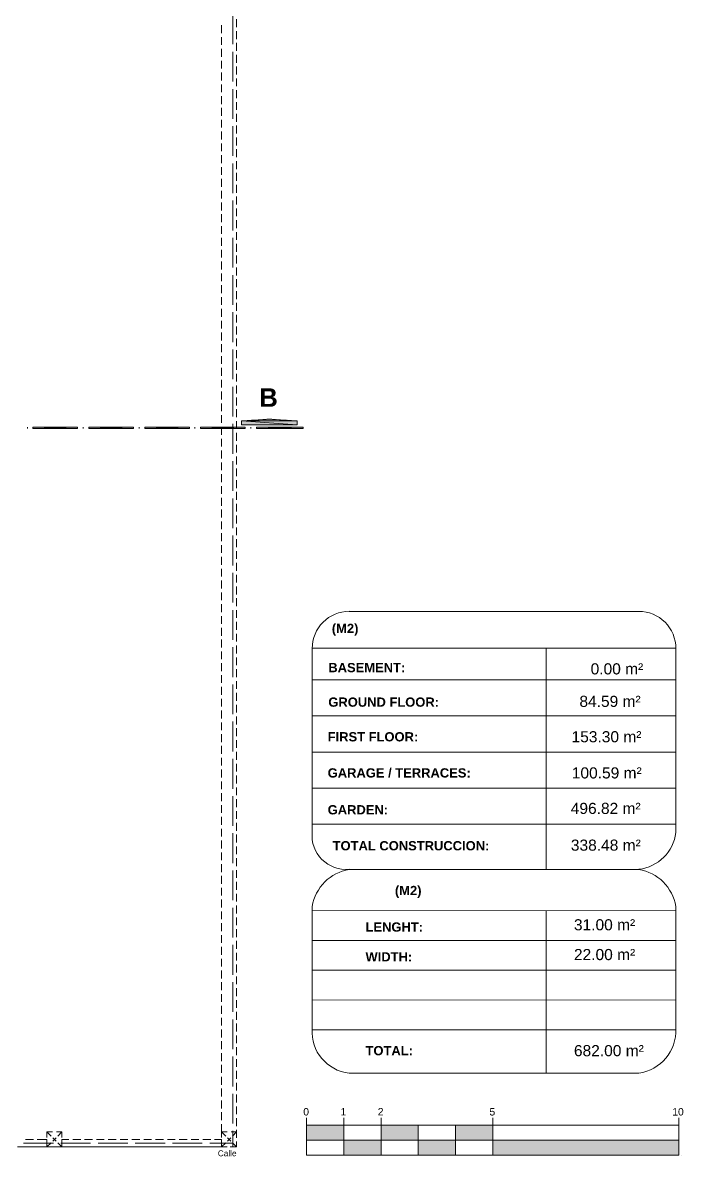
# Model space of a CAD drawing. Header units: metres. Extents: x 14 to 155, y 0 to 125.
# Drawn here: x 64.69 to 78, y 89.9 to 112.74 of the extents above; entities that cross this region are included whole.
import ezdxf

# ---------------------------------------------------------------- set-up
doc = ezdxf.new("R2010")
doc.units = ezdxf.units.M
doc.layers.add('PDF_Geometry', color=7, linetype='Continuous', true_color=0xc0c0c0)
doc.layers.add('PDF_Solid Fills', color=7, linetype='Continuous')
doc.layers.add('PDF_Text', color=255, linetype='Continuous')
doc.styles.add('PDF Arial', font='arial.ttf')
doc.styles.add('PDF Arial Bold', font='arialbd.ttf')

msp = doc.modelspace()

# ---------------------------------------------------------------- linework, layer by layer
at = {"layer": 'PDF_Geometry', "color": 0, "lineweight": 0}
for points in [[(68.919, 112.908), (68.919, 112.308)], [(68.695, 112.692), (68.695, 112.533)], [(68.994, 112.812), (68.994, 112.653)], [(68.695, 112.455), (68.695, 112.295)], [(68.994, 112.573), (68.994, 112.415)], [(68.695, 112.216), (68.695, 112.058)], [(68.994, 112.335), (68.994, 112.176)], [(68.695, 111.978), (68.695, 111.82)], [(68.919, 112.157), (68.919, 111.557)], [(68.994, 112.096), (68.994, 111.938)], [(68.695, 111.74), (68.695, 111.581)], [(68.994, 111.86), (68.994, 111.7)], [(68.695, 111.501), (68.695, 111.343)], [(68.994, 111.621), (68.994, 111.463)], [(68.919, 111.407), (68.919, 110.807)], [(68.994, 111.383), (68.994, 111.224)], [(68.695, 111.264), (68.695, 111.104)], [(68.994, 111.144), (68.994, 110.986)], [(68.695, 111.026), (68.695, 110.867)], [(68.994, 110.906), (68.994, 110.747)], [(68.695, 110.787), (68.695, 110.629)], [(68.919, 110.658), (68.919, 110.058)], [(68.994, 110.669), (68.994, 110.509)], [(68.695, 110.549), (68.695, 110.39)], [(68.994, 110.43), (68.994, 110.272)], [(68.695, 110.31), (68.695, 110.152)], [(68.994, 110.192), (68.994, 110.034)], [(68.695, 110.074), (68.695, 109.914)], [(68.919, 109.907), (68.919, 109.307)], [(68.994, 109.954), (68.994, 109.795)], [(68.695, 109.835), (68.695, 109.677)], [(68.994, 109.715), (68.994, 109.557)], [(68.695, 109.597), (68.695, 109.438)], [(68.994, 109.478), (68.994, 109.318)], [(68.695, 109.358), (68.695, 109.2)], [(68.994, 109.24), (68.994, 109.081)], [(68.695, 109.12), (68.695, 108.961)], [(68.919, 109.157), (68.919, 108.556)], [(68.994, 109.001), (68.994, 108.843)], [(68.695, 108.883), (68.695, 108.723)], [(68.994, 108.763), (68.994, 108.605)], [(68.695, 108.644), (68.695, 108.486)], [(68.695, 108.406), (68.695, 108.248)], [(68.919, 108.408), (68.919, 107.807)], [(68.994, 108.524), (68.994, 108.366)], [(68.695, 108.168), (68.695, 108.009)], [(68.994, 108.288), (68.994, 108.128)], [(68.695, 107.929), (68.695, 107.771)], [(68.994, 108.049), (68.994, 107.891)], [(68.695, 107.692), (68.695, 107.532)], [(68.919, 107.657), (68.919, 107.057)], [(68.994, 107.811), (68.994, 107.652)], [(68.695, 107.454), (68.695, 107.295)], [(68.994, 107.572), (68.994, 107.414)], [(68.695, 107.215), (68.695, 107.057)], [(68.994, 107.334), (68.995, 107.175)], [(68.695, 106.977), (68.695, 106.818)], [(68.995, 107.097), (68.995, 106.937)], [(68.695, 106.738), (68.695, 106.58)], [(68.919, 106.907), (68.919, 106.306)], [(68.995, 106.859), (68.995, 106.7)], [(68.695, 106.502), (68.695, 106.342)], [(68.995, 106.62), (68.995, 106.462)], [(68.695, 106.263), (68.695, 106.105)], [(68.995, 106.382), (68.995, 106.223)], [(68.695, 106.025), (68.695, 105.866)], [(68.919, 106.158), (68.919, 105.557)], [(68.995, 106.143), (68.995, 105.985)], [(68.695, 105.786), (68.695, 105.628)], [(68.995, 105.906), (68.995, 105.746)], [(68.995, 105.668), (68.995, 105.509)], [(68.695, 105.548), (68.695, 105.389)], [(68.919, 105.407), (68.919, 104.807)], [(68.995, 105.429), (68.995, 105.271)], [(68.695, 105.311), (68.695, 105.151)], [(68.995, 105.191), (68.995, 105.032)], [(68.695, 105.072), (68.695, 104.914)], [(68.995, 104.952), (68.995, 104.794)], [(68.695, 104.834), (68.695, 104.676)], [(68.919, 104.656), (68.919, 104.056)], [(68.995, 104.716), (68.995, 104.556)], [(69.094, 104.687), (69.094, 104.717), (69.143, 104.72)], [(69.094, 104.679), (69.094, 104.679)], [(69.124, 104.642), (69.094, 104.642), (69.094, 104.672)], [(69.151, 104.72), (69.151, 104.72)], [(69.158, 104.72), (69.219, 104.725)], [(69.225, 104.725), (69.225, 104.725)], [(69.233, 104.727), (69.292, 104.73)], [(69.3, 104.73), (69.3, 104.73)], [(69.308, 104.732), (69.367, 104.735)], [(69.375, 104.735), (69.375, 104.735)], [(69.384, 104.736), (69.443, 104.74)], [(69.451, 104.741), (69.451, 104.741)], [(69.457, 104.741), (69.518, 104.744)], [(69.524, 104.746), (69.524, 104.746)], [(69.532, 104.746), (69.592, 104.749)], [(69.6, 104.751), (69.6, 104.751)], [(69.608, 104.751), (69.657, 104.754), (69.705, 104.751)], [(69.713, 104.751), (69.713, 104.751)], [(69.721, 104.749), (69.78, 104.746)], [(69.788, 104.746), (69.788, 104.746)], [(69.796, 104.744), (69.856, 104.741)], [(69.864, 104.741), (69.864, 104.741)], [(69.87, 104.74), (69.931, 104.736)], [(69.937, 104.735), (69.937, 104.735)], [(69.945, 104.735), (70.004, 104.732)], [(70.012, 104.73), (70.012, 104.73)], [(70.02, 104.73), (70.08, 104.727)], [(70.088, 104.725), (70.088, 104.725)], [(70.096, 104.725), (70.155, 104.721)], [(70.163, 104.72), (70.163, 104.72)], [(70.169, 104.72), (70.219, 104.717), (70.219, 104.687)], [(70.219, 104.672), (70.219, 104.642), (70.188, 104.642)], [(70.219, 104.679), (70.219, 104.679)], [(64.784, 104.563), (64.784, 104.594)], [(65.909, 104.563), (65.909, 104.594)], [(67.034, 104.564), (67.034, 104.594)], [(68.159, 104.564), (68.159, 104.594)], [(68.695, 104.596), (68.695, 104.437)], [(68.995, 104.477), (68.995, 104.319)], [(69.132, 104.642), (69.132, 104.642)], [(69.199, 104.642), (69.139, 104.642)], [(69.206, 104.642), (69.206, 104.642)], [(69.275, 104.642), (69.214, 104.642)], [(69.281, 104.642), (69.281, 104.642)], [(69.284, 104.564), (69.284, 104.594)], [(69.348, 104.642), (69.289, 104.642)], [(69.356, 104.642), (69.356, 104.642)], [(69.423, 104.642), (69.364, 104.642)], [(69.432, 104.642), (69.432, 104.642)], [(69.499, 104.642), (69.439, 104.642)], [(69.507, 104.642), (69.507, 104.642)], [(69.574, 104.642), (69.515, 104.642)], [(69.582, 104.642), (69.582, 104.642)], [(69.649, 104.642), (69.588, 104.642)], [(69.657, 104.642), (69.657, 104.642)], [(69.724, 104.642), (69.664, 104.642)], [(69.731, 104.642), (69.731, 104.642)], [(69.8, 104.642), (69.739, 104.642)], [(69.806, 104.642), (69.806, 104.642)], [(69.875, 104.642), (69.814, 104.642)], [(69.881, 104.642), (69.881, 104.642)], [(69.948, 104.642), (69.889, 104.642)], [(69.956, 104.642), (69.956, 104.642)], [(70.024, 104.642), (69.964, 104.642)], [(70.032, 104.642), (70.032, 104.642)], [(70.099, 104.642), (70.04, 104.642)], [(70.107, 104.642), (70.107, 104.642)], [(70.174, 104.642), (70.115, 104.642)], [(70.182, 104.642), (70.182, 104.642)], [(68.695, 104.357), (68.695, 104.199)], [(68.995, 104.239), (68.995, 104.08)], [(68.695, 104.12), (68.695, 103.96)], [(68.995, 104), (68.995, 103.842)], [(68.695, 103.882), (68.695, 103.723)], [(68.919, 103.907), (68.919, 103.307)], [(68.995, 103.762), (68.995, 103.603)], [(68.695, 103.643), (68.695, 103.485)], [(68.995, 103.525), (68.995, 103.365)], [(68.695, 103.405), (68.695, 103.246)], [(68.995, 103.286), (68.995, 103.128)], [(68.695, 103.166), (68.695, 103.008)], [(68.919, 103.157), (68.92, 102.557)], [(68.995, 103.048), (68.995, 102.89)], [(68.695, 102.93), (68.695, 102.77)], [(68.695, 102.691), (68.695, 102.533)], [(68.995, 102.81), (68.995, 102.651)], [(68.695, 102.453), (68.695, 102.294)], [(68.92, 102.406), (68.92, 101.806)], [(68.995, 102.571), (68.995, 102.413)], [(68.695, 102.214), (68.695, 102.056)], [(68.995, 102.334), (68.995, 102.174)], [(68.695, 101.976), (68.695, 101.817)], [(68.995, 102.096), (68.995, 101.937)], [(68.695, 101.739), (68.695, 101.579)], [(68.995, 101.857), (68.995, 101.699)], [(68.695, 101.5), (68.695, 101.342)], [(68.92, 101.657), (68.92, 101.057)], [(68.995, 101.619), (68.995, 101.46)], [(68.695, 101.262), (68.695, 101.104)], [(68.995, 101.38), (68.995, 101.222)], [(68.695, 101.024), (68.695, 100.865)], [(68.995, 101.144), (68.995, 100.984)], [(68.695, 100.785), (68.695, 100.627)], [(68.92, 100.907), (68.92, 100.307)], [(68.995, 100.905), (68.995, 100.747)], [(71.266, 100.879), (77.101, 100.88), (71.266, 100.879)], [(68.695, 100.548), (68.695, 100.388)], [(68.995, 100.667), (68.995, 100.508)], [(68.695, 100.31), (68.695, 100.151)], [(68.995, 100.428), (68.995, 100.27)], [(68.92, 100.156), (68.92, 99.556)], [(68.995, 100.19), (68.995, 100.031)], [(70.527, 100.14), (77.839, 100.14)], [(75.237, 100.14), (75.237, 95.68)], [(68.695, 100.071), (68.696, 99.913)], [(68.995, 99.953), (68.995, 99.793)], [(68.696, 99.833), (68.696, 99.675)], [(68.995, 99.714), (68.995, 99.556)], [(68.696, 99.594), (68.696, 99.436)], [(68.92, 99.407), (68.92, 98.807)], [(68.995, 99.476), (68.995, 99.318)], [(70.521, 99.5), (77.847, 99.5)], [(68.696, 99.358), (68.696, 99.198)], [(68.995, 99.238), (68.995, 99.079)], [(68.696, 99.119), (68.696, 98.961)], [(68.995, 98.999), (68.995, 98.841)], [(68.696, 98.881), (68.696, 98.722)], [(68.995, 98.762), (68.995, 98.602)], [(70.521, 98.772), (77.847, 98.772)], [(68.696, 98.642), (68.696, 98.484)], [(68.92, 98.657), (68.92, 98.057)], [(68.995, 98.524), (68.995, 98.365)], [(68.696, 98.404), (68.696, 98.245)], [(68.995, 98.285), (68.995, 98.127)], [(68.696, 98.167), (68.696, 98.007)], [(68.995, 98.047), (68.995, 97.889)], [(70.521, 98.044), (77.847, 98.044)], [(68.696, 97.929), (68.696, 97.77)], [(68.92, 97.906), (68.92, 97.306)], [(68.995, 97.808), (68.995, 97.65)], [(68.696, 97.69), (68.696, 97.532)], [(68.995, 97.572), (68.995, 97.412)], [(68.696, 97.452), (68.696, 97.293)], [(68.995, 97.333), (68.995, 97.175)], [(68.696, 97.213), (68.696, 97.055)], [(68.92, 97.157), (68.92, 96.557)], [(70.521, 97.317), (77.847, 97.316)], [(68.696, 96.976), (68.696, 96.816)], [(68.995, 97.095), (68.995, 96.936)], [(68.696, 96.738), (68.696, 96.579)], [(68.995, 96.856), (68.995, 96.698)], [(68.696, 96.499), (68.696, 96.341)], [(68.995, 96.618), (68.995, 96.459)], [(70.521, 96.589), (77.847, 96.589)], [(68.696, 96.261), (68.696, 96.102)], [(68.92, 96.407), (68.92, 95.806)], [(68.995, 96.381), (68.995, 96.221)], [(68.696, 96.023), (68.696, 95.864)], [(68.995, 96.143), (68.995, 95.984)], [(68.696, 95.786), (68.696, 95.626)], [(68.995, 95.904), (68.995, 95.746)], [(68.696, 95.547), (68.696, 95.389)], [(68.92, 95.656), (68.92, 95.056)], [(68.995, 95.666), (68.995, 95.507)], [(71.267, 95.68), (77.102, 95.68), (71.267, 95.68)], [(68.696, 95.309), (68.696, 95.15)], [(68.995, 95.427), (68.995, 95.269)], [(68.696, 95.07), (68.696, 94.912)], [(68.995, 95.19), (68.995, 95.03)], [(68.696, 94.832), (68.696, 94.673)], [(68.92, 94.907), (68.92, 94.307)], [(68.995, 94.952), (68.995, 94.793)], [(70.519, 94.848), (77.847, 94.846)], [(75.236, 94.846), (75.236, 91.574)], [(68.696, 94.595), (68.696, 94.435)], [(68.995, 94.713), (68.995, 94.555)], [(68.995, 94.475), (68.995, 94.316)], [(68.696, 94.356), (68.696, 94.198)], [(68.92, 94.156), (68.92, 93.556)], [(68.995, 94.237), (68.995, 94.078)], [(70.519, 94.248), (77.847, 94.246)], [(68.696, 94.118), (68.696, 93.96)], [(68.995, 94), (68.995, 93.84)], [(68.696, 93.88), (68.696, 93.721)], [(68.995, 93.761), (68.995, 93.603)], [(68.696, 93.641), (68.696, 93.483)], [(68.995, 93.523), (68.995, 93.364)], [(70.519, 93.647), (77.847, 93.646)], [(68.696, 93.404), (68.696, 93.244)], [(68.92, 93.406), (68.92, 92.806)], [(68.995, 93.284), (68.995, 93.126)], [(68.696, 93.166), (68.696, 93.007)], [(68.995, 93.046), (68.995, 92.887)], [(70.519, 93.047), (77.847, 93.046)], [(68.696, 92.927), (68.696, 92.769)], [(68.995, 92.809), (68.995, 92.649)], [(68.696, 92.689), (68.696, 92.53)], [(68.92, 92.657), (68.92, 92.057)], [(68.995, 92.57), (68.995, 92.412)], [(68.696, 92.45), (68.696, 92.292)], [(68.995, 92.332), (68.995, 92.174)], [(70.52, 92.447), (77.848, 92.447)], [(68.696, 92.214), (68.696, 92.054)], [(68.995, 92.094), (68.995, 91.935)], [(68.696, 91.975), (68.696, 91.817)], [(68.92, 91.906), (68.92, 91.306)], [(68.995, 91.855), (68.995, 91.697)], [(68.696, 91.737), (68.696, 91.578)], [(68.696, 91.498), (68.696, 91.34)], [(68.995, 91.618), (68.995, 91.458)], [(68.696, 91.26), (68.696, 91.101)], [(68.995, 91.38), (68.995, 91.221)], [(68.696, 91.023), (68.696, 90.863)], [(68.92, 91.156), (68.92, 90.556)], [(68.995, 91.141), (68.995, 90.983)], [(68.696, 90.785), (68.696, 90.626)], [(68.995, 90.903), (68.995, 90.745)], [(68.696, 90.546), (68.696, 90.388), (68.806, 90.388), (68.696, 90.388), (68.696, 90.277)], [(68.995, 90.664), (68.995, 90.506)], [(65.287, 90.387), (65.177, 90.387), (65.177, 90.277)], [(65.177, 90.387), (65.26, 90.304)], [(65.294, 90.271), (65.361, 90.203)], [(65.361, 90.271), (65.294, 90.203)], [(65.478, 90.277), (65.478, 90.388), (65.367, 90.388)], [(65.478, 90.387), (65.394, 90.304)], [(68.696, 90.388), (68.779, 90.304)], [(68.813, 90.271), (68.88, 90.204)], [(68.88, 90.271), (68.813, 90.204)], [(68.886, 90.388), (68.997, 90.388), (68.914, 90.304)], [(68.997, 90.277), (68.997, 90.388), (68.886, 90.388)], [(68.92, 90.407), (68.92, 90.087)], [(68.995, 90.428), (68.995, 90.268)], [(64.741, 90.087), (64.583, 90.087)], [(64.706, 90.162), (65.306, 90.162)], [(64.903, 90.237), (64.745, 90.237)], [(64.745, 90.087), (64.903, 90.087)], [(64.98, 90.087), (64.821, 90.087)], [(64.981, 90.087), (65.177, 90.087), (65.177, 90.237), (64.981, 90.237)], [(65.218, 90.087), (65.058, 90.087)], [(65.177, 90.197), (65.177, 90.087), (65.287, 90.087)], [(65.26, 90.17), (65.177, 90.087)], [(65.455, 90.087), (65.297, 90.087)], [(65.367, 90.087), (65.478, 90.087), (65.478, 90.197)], [(65.394, 90.17), (65.478, 90.087)], [(65.457, 90.162), (66.057, 90.162)], [(65.618, 90.237), (65.478, 90.237), (65.478, 90.087), (65.618, 90.087)], [(65.694, 90.087), (65.535, 90.087)], [(65.857, 90.237), (65.698, 90.237)], [(65.698, 90.087), (65.857, 90.087)], [(65.932, 90.087), (65.774, 90.087)], [(66.095, 90.237), (65.935, 90.237)], [(65.935, 90.087), (66.095, 90.087)], [(66.171, 90.087), (66.012, 90.087)], [(66.332, 90.237), (66.174, 90.237)], [(66.174, 90.087), (66.332, 90.087)], [(66.207, 90.162), (66.807, 90.162)], [(66.409, 90.087), (66.249, 90.087)], [(66.571, 90.237), (66.412, 90.237)], [(66.412, 90.087), (66.571, 90.087)], [(66.646, 90.087), (66.487, 90.087)], [(66.809, 90.237), (66.651, 90.237)], [(66.651, 90.087), (66.809, 90.087)], [(66.884, 90.087), (66.726, 90.087)], [(67.048, 90.237), (66.889, 90.237)], [(66.889, 90.087), (67.048, 90.087)], [(66.956, 90.162), (67.556, 90.162)], [(67.123, 90.087), (66.964, 90.087)], [(67.286, 90.237), (67.126, 90.237)], [(67.126, 90.087), (67.286, 90.087)], [(67.361, 90.087), (67.203, 90.087)], [(67.523, 90.237), (67.364, 90.237)], [(67.364, 90.087), (67.523, 90.087)], [(67.6, 90.087), (67.44, 90.087)], [(67.761, 90.237), (67.603, 90.237)], [(67.603, 90.087), (67.761, 90.087)], [(67.836, 90.087), (67.678, 90.087)], [(67.707, 90.162), (68.307, 90.162)], [(68, 90.237), (67.841, 90.237)], [(67.841, 90.087), (68, 90.087)], [(68.075, 90.087), (67.917, 90.087)], [(68.238, 90.237), (68.08, 90.237)], [(68.08, 90.087), (68.238, 90.087)], [(68.313, 90.087), (68.155, 90.087)], [(68.477, 90.237), (68.317, 90.237)], [(68.317, 90.087), (68.477, 90.087)], [(68.552, 90.087), (68.393, 90.087)], [(68.457, 90.162), (68.92, 90.162)], [(68.555, 90.087), (68.696, 90.087), (68.696, 90.237), (68.555, 90.237)], [(68.79, 90.087), (68.63, 90.087)], [(68.696, 90.197), (68.696, 90.087), (68.806, 90.087)], [(68.779, 90.17), (68.696, 90.087)], [(68.995, 90.189), (68.995, 90.087), (68.869, 90.087)], [(68.886, 90.087), (68.997, 90.087), (68.997, 90.197)], [(68.914, 90.17), (68.997, 90.087)]]:
    msp.add_lwpolyline(points, dxfattribs=at)
for points in [[(69.657, 104.754), (70.219, 104.717), (69.094, 104.717)], [(70.219, 104.717), (69.094, 104.717), (70.219, 104.642)], [(69.094, 104.717), (70.219, 104.642), (69.094, 104.642)], [(65.795, 104.563), (65.795, 104.594), (64.896, 104.563)], [(65.795, 104.594), (64.896, 104.563), (64.896, 104.594)], [(66.921, 104.564), (66.921, 104.594), (66.021, 104.563)], [(66.921, 104.594), (66.021, 104.563), (66.021, 104.594)], [(68.046, 104.564), (68.046, 104.594), (67.146, 104.564)], [(68.046, 104.594), (67.146, 104.564), (67.146, 104.594)], [(69.171, 104.564), (69.171, 104.594), (68.271, 104.564)], [(69.171, 104.594), (68.271, 104.564), (68.271, 104.594)], [(70.339, 104.564), (70.339, 104.594), (69.396, 104.564)], [(70.339, 104.594), (69.396, 104.564), (69.396, 104.594)]]:
    msp.add_lwpolyline(points, close=True, dxfattribs=at)
for points in [[(71.265, 95.682, -0.470579), (70.521, 96.426), (70.521, 100.134, -0.414228), (71.266, 100.881)], [(77.101, 100.88, -0.414228), (77.847, 100.132), (77.847, 96.424, -0.347068), (77.101, 95.681)], [(71.267, 95.68), (77.1, 95.68, -0.317797), (77.847, 94.934), (77.845, 92.465, -0.388221), (77.1, 91.574), (71.265, 91.575, -0.406101), (70.521, 92.465), (70.519, 94.934, -0.318313), (71.267, 95.68)]]:
    msp.add_lwpolyline(points, format="xyb", dxfattribs=at)
at = {"layer": 'PDF_Geometry', "color": 0, "lineweight": 5}
for points in [[(70.408, 90.673), (70.408, 89.922)], [(71.159, 90.673), (71.159, 89.922)], [(71.909, 90.673), (71.909, 89.922)], [(74.16, 90.673), (74.16, 89.923)], [(77.909, 90.673), (77.909, 89.923)], [(77.96, 89.923), (77.96, 89.923)]]:
    msp.add_lwpolyline(points, dxfattribs=at)
for points in [[(70.408, 90.523), (71.159, 90.523), (71.159, 90.222), (70.408, 90.222)], [(71.159, 90.523), (71.91, 90.523), (71.91, 90.222), (71.159, 90.222)], [(71.909, 90.523), (72.658, 90.523), (72.658, 90.222), (71.909, 90.222)], [(72.658, 90.523), (73.409, 90.523), (73.409, 90.222), (72.658, 90.222)], [(73.409, 90.523), (74.16, 90.523), (74.16, 90.222), (73.409, 90.222)], [(74.16, 90.523), (77.909, 90.523), (77.909, 90.222), (74.16, 90.222)], [(70.408, 89.922), (71.159, 89.922), (71.159, 90.222), (70.408, 90.222)], [(71.159, 89.922), (71.91, 89.922), (71.91, 90.222), (71.159, 90.222)], [(71.909, 89.922), (72.658, 89.922), (72.658, 90.222), (71.909, 90.222)], [(72.658, 89.922), (73.409, 89.923), (73.409, 90.222), (72.658, 90.222)], [(73.409, 89.923), (74.16, 89.923), (74.16, 90.222), (73.409, 90.222)], [(74.16, 89.923), (77.909, 89.923), (77.909, 90.222), (74.16, 90.222)]]:
    msp.add_lwpolyline(points, close=True, dxfattribs=at)
at = {"layer": 'PDF_Solid Fills', "color": 0, "transparency": 33554559}
for points in [[(69.094, 104.717), (70.219, 104.717), (69.657, 104.754)], [(69.094, 104.717), (70.219, 104.642), (70.219, 104.717)], [(69.094, 104.642), (70.219, 104.642), (69.094, 104.717)], [(64.896, 104.594), (64.896, 104.563), (65.796, 104.594)], [(64.896, 104.563), (65.796, 104.563), (65.796, 104.594)], [(66.021, 104.594), (66.021, 104.563), (66.921, 104.594)], [(66.021, 104.563), (66.921, 104.563), (66.921, 104.594)], [(67.146, 104.594), (67.146, 104.563), (68.046, 104.594)], [(67.146, 104.563), (68.046, 104.563), (68.046, 104.594)], [(68.271, 104.594), (68.271, 104.563), (69.171, 104.594)], [(68.271, 104.563), (69.171, 104.564), (69.171, 104.594)], [(69.396, 104.594), (69.396, 104.564), (70.339, 104.594)], [(69.396, 104.564), (70.339, 104.564), (70.339, 104.594)], [(71.159, 90.523), (70.408, 90.523), (71.159, 90.222)], [(70.408, 90.523), (71.159, 90.222), (70.408, 90.222)], [(72.658, 90.523), (71.909, 90.523), (72.658, 90.222)], [(71.909, 90.523), (72.658, 90.222), (71.909, 90.222)], [(74.16, 90.523), (73.409, 90.523), (74.16, 90.222)], [(73.409, 90.523), (74.16, 90.222), (73.409, 90.222)], [(71.909, 90.222), (71.159, 90.222), (71.909, 89.922)], [(71.159, 90.222), (71.909, 89.922), (71.159, 89.922)], [(73.409, 90.222), (72.658, 90.222), (73.409, 89.923)], [(72.658, 90.222), (73.409, 89.923), (72.658, 89.922)], [(77.909, 90.222), (74.16, 90.222), (77.909, 89.923)], [(74.16, 90.222), (77.909, 89.923), (74.16, 89.923)]]:
    msp.add_solid(points, dxfattribs=at)

# ---------------------------------------------------------------- texts
at = {"layer": 'PDF_Text', "color": 0, "attachment_point": 7, "rotation": 0.0022}
for s, insert, char_height, style in [('B', (69.452, 105.002), 0.373, 'PDF Arial Bold'), (' (M2) ', (70.844, 100.387), 0.1866, 'PDF Arial Bold'), ('BASEMENT:', (70.846, 99.65), 0.1866, 'PDF Arial Bold'), ('0.00 m²', (76.13, 99.606), 0.2239, 'PDF Arial'), ('84.59 m²', (75.904, 98.951), 0.2239, 'PDF Arial'), ('GROUND FLOOR:', (70.846, 98.955), 0.18662, 'PDF Arial Bold'), ('FIRST FLOOR:', (70.833, 98.256), 0.18662, 'PDF Arial Bold'), ('153.30 m²', (75.746, 98.238), 0.2239, 'PDF Arial'), ('GARAGE / TERRACES:', (70.833, 97.525), 0.18662, 'PDF Arial Bold'), ('100.59 m²', (75.751, 97.509), 0.2239, 'PDF Arial'), ('GARDEN:', (70.833, 96.785), 0.1866, 'PDF Arial Bold'), ('496.82 m²', (75.73, 96.794), 0.2239, 'PDF Arial'), ('TOTAL CONSTRUCCION:', (70.933, 96.06), 0.18662, 'PDF Arial Bold'), ('338.48 m²', (75.732, 96.053), 0.2239, 'PDF Arial'), (' (M2) ', (72.115, 95.104), 0.1866, 'PDF Arial Bold'), ('LENGHT:', (71.595, 94.422), 0.1866, 'PDF Arial Bold'), ('31.00 m²', (75.794, 94.448), 0.2239, 'PDF Arial'), ('WIDTH:', (71.595, 93.823), 0.1866, 'PDF Arial Bold'), ('22.00 m²', (75.794, 93.848), 0.2239, 'PDF Arial'), ('TOTAL:', (71.595, 91.93), 0.1866, 'PDF Arial Bold'), ('682.00 m²', (75.794, 91.911), 0.2239, 'PDF Arial'), ('0', (70.341, 90.717), 0.149, 'PDF Arial'), ('1', (71.092, 90.721), 0.149, 'PDF Arial'), ('2', (71.842, 90.721), 0.149, 'PDF Arial'), ('5', (74.092, 90.717), 0.149, 'PDF Arial'), ('10', (77.775, 90.717), 0.1487, 'PDF Arial'), ('Calle', (68.619, 89.896), 0.1189, 'PDF Arial')]:
    msp.add_mtext(s, dxfattribs=dict(at, insert=insert, char_height=char_height, style=style))

doc.saveas('drawing.dxf')
